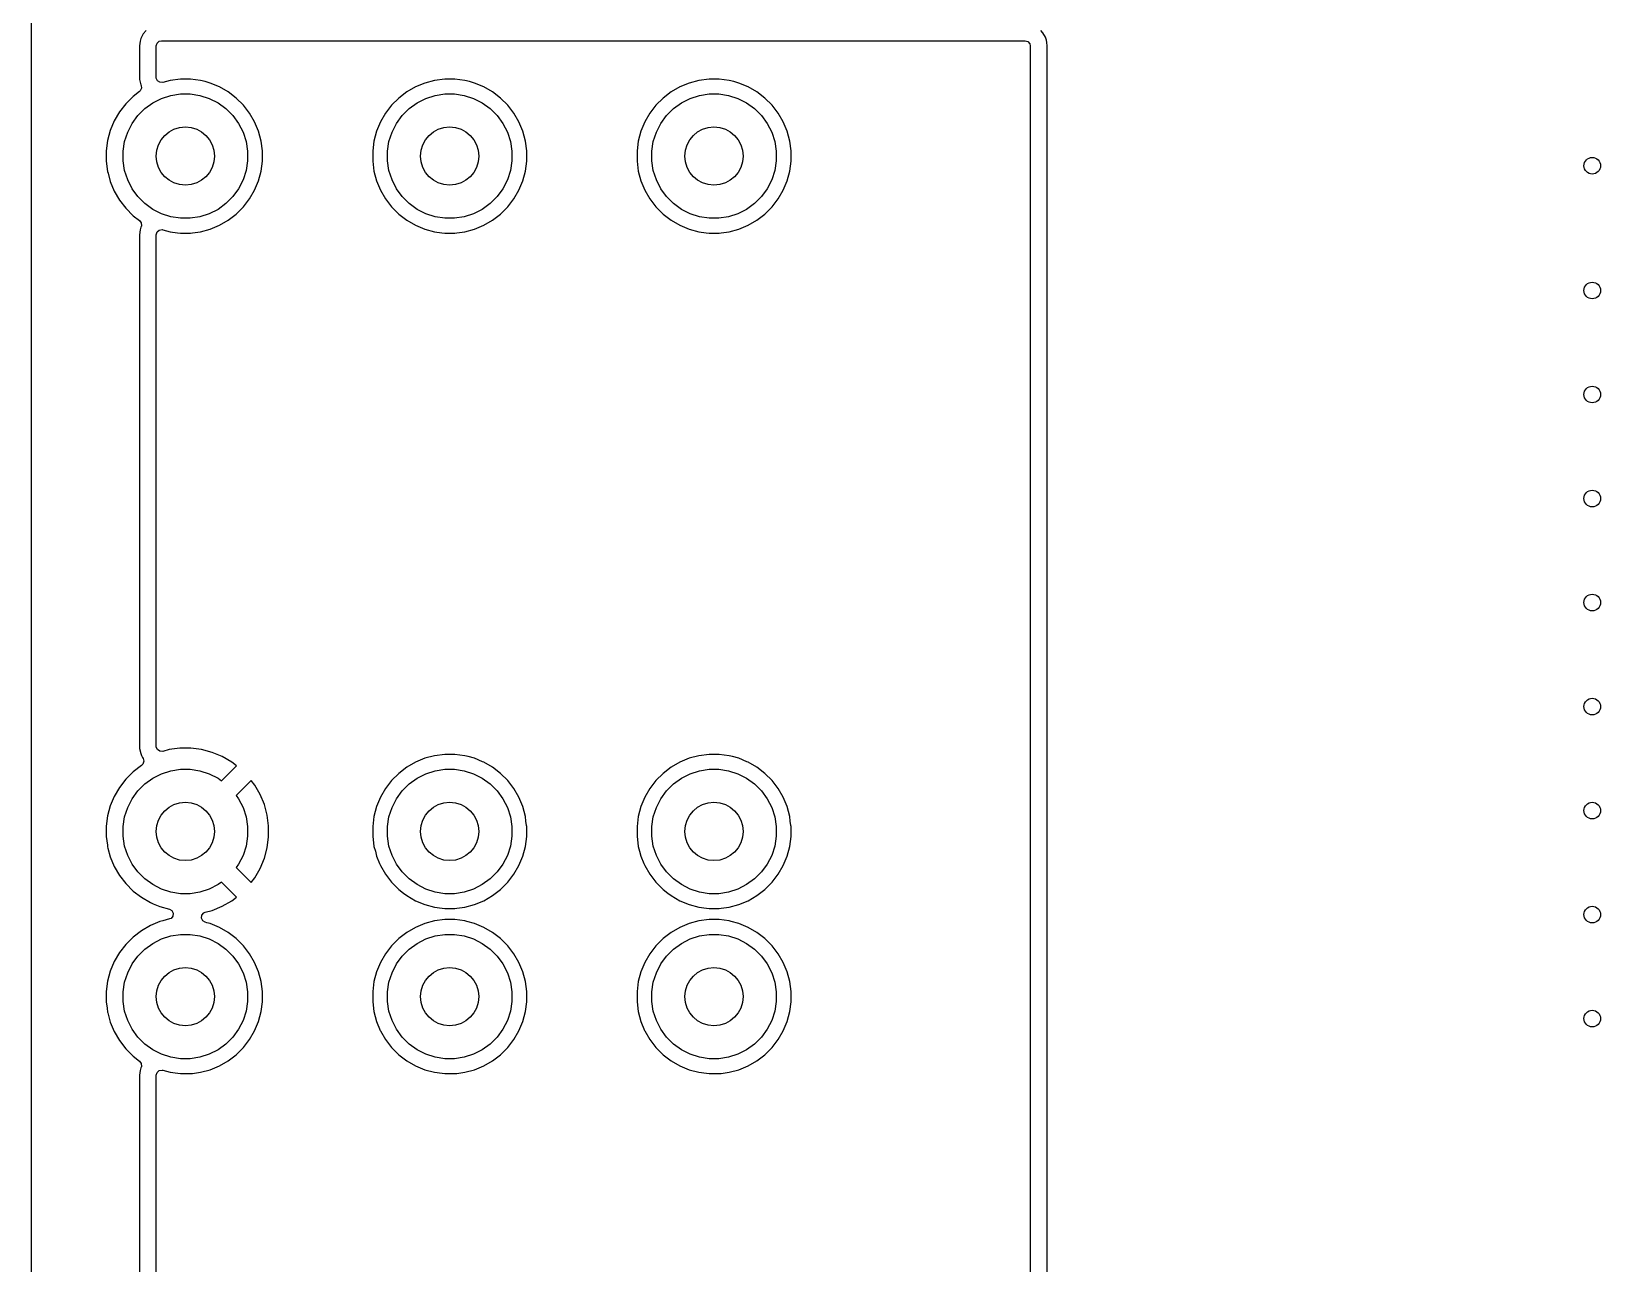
# Model space of a CAD drawing. Extents: x 0.71 to 7.56, y -5.16 to -0.79.
# Drawn here: x 0.709 to 2.193, y -3.992 to -2.826 of the extents above; entities that cross this region are included whole.
import ezdxf

# ---------------------------------------------------------------- set-up
doc = ezdxf.new("R2010")
doc.units = 0
doc.header["$MEASUREMENT"] = 0
doc.layers.add('BLACK', color=7, linetype='CONTINUOUS')

msp = doc.modelspace()

# ---------------------------------------------------------------- linework, layer by layer
at = {"layer": 'BLACK', "linetype": 'CONTINUOUS'}
for p, q in [((0.7087, -4.8817), (0.7087, -2.6312)), ((0.8122, -2.8324), (0.8115, -2.835)), ((0.8144, -2.8279), (0.8122, -2.8324)), ((0.8171, -2.8248), (0.8144, -2.8279)), ((0.8296, -2.8351), (0.8317, -2.8346)), ((0.8317, -2.8346), (1.6487, -2.8346)), ((1.6487, -2.8346), (1.6513, -2.8354)), ((1.6652, -2.827), (1.6634, -2.825)), ((1.6678, -2.8313), (1.6652, -2.827)), ((1.6652, -2.827), (1.6652, -2.827)), ((1.6652, -2.827), (1.6652, -2.827)), ((1.6687, -2.8341), (1.6678, -2.8313)), ((1.6691, -2.8361), (1.6687, -2.8341)), ((0.8115, -2.835), (0.8108, -2.8395)), ((0.8108, -2.8395), (0.8108, -2.8693)), ((0.8115, -2.835), (0.8115, -2.835)), ((0.8268, -2.8395), (0.8275, -2.8369)), ((0.8268, -2.8693), (0.8268, -2.8395)), ((0.8275, -2.8369), (0.8296, -2.8351)), ((1.6513, -2.8354), (1.6531, -2.8375)), ((1.6531, -2.8375), (1.6535, -2.8395)), ((1.6535, -2.8395), (1.6535, -4.0945)), ((1.6695, -2.8395), (1.6691, -2.8361)), ((1.6695, -3.556), (1.6695, -2.8395)), ((1.6695, -2.8395), (1.6695, -2.8395)), ((0.8108, -2.8693), (0.8108, -2.8702)), ((0.8108, -2.8702), (0.8109, -2.8708)), ((0.8109, -2.8708), (0.8109, -2.8713)), ((0.8109, -2.8713), (0.8109, -2.8713)), ((0.8109, -2.8713), (0.8121, -2.8762)), ((0.8121, -2.8762), (0.8124, -2.8769)), ((0.8124, -2.8769), (0.8128, -2.8796)), ((0.8268, -2.8699), (0.8268, -2.8693)), ((0.8279, -2.8724), (0.8268, -2.8699)), ((0.8302, -2.8739), (0.8279, -2.8724)), ((0.8329, -2.874), (0.8302, -2.8739)), ((0.8401, -2.8721), (0.8329, -2.874)), ((0.8496, -2.8708), (0.8401, -2.8721)), ((0.8591, -2.8708), (0.8496, -2.8708)), ((0.8496, -2.8708), (0.8496, -2.8708)), ((0.8686, -2.8721), (0.8591, -2.8708)), ((0.8591, -2.8708), (0.8591, -2.8708)), ((0.8732, -2.8733), (0.8686, -2.8721)), ((0.8686, -2.8721), (0.8686, -2.8721)), ((0.8686, -2.8721), (0.8686, -2.8721)), ((0.8778, -2.8746), (0.8732, -2.8733)), ((0.8866, -2.8782), (0.8778, -2.8746)), ((0.8949, -2.883), (0.8866, -2.8782)), ((0.8866, -2.8782), (0.8866, -2.8782)), ((1.072, -2.8782), (1.0638, -2.883)), ((1.0809, -2.8746), (1.072, -2.8782)), ((1.072, -2.8782), (1.072, -2.8782)), ((1.0901, -2.8721), (1.0809, -2.8746)), ((1.0996, -2.8708), (1.0901, -2.8721)), ((1.1091, -2.8708), (1.0996, -2.8708)), ((1.0996, -2.8708), (1.0996, -2.8708)), ((1.1186, -2.8721), (1.1091, -2.8708)), ((1.1091, -2.8708), (1.1091, -2.8708)), ((1.1232, -2.8733), (1.1186, -2.8721)), ((1.1186, -2.8721), (1.1186, -2.8721)), ((1.1186, -2.8721), (1.1186, -2.8721)), ((1.1278, -2.8746), (1.1232, -2.8733)), ((1.1366, -2.8782), (1.1278, -2.8746)), ((1.1449, -2.883), (1.1366, -2.8782)), ((1.1366, -2.8782), (1.1366, -2.8782)), ((1.322, -2.8782), (1.3138, -2.883)), ((1.3309, -2.8746), (1.322, -2.8782)), ((1.322, -2.8782), (1.322, -2.8782)), ((1.3401, -2.8721), (1.3309, -2.8746)), ((1.3496, -2.8708), (1.3401, -2.8721)), ((1.3591, -2.8708), (1.3496, -2.8708)), ((1.3496, -2.8708), (1.3496, -2.8708)), ((1.3686, -2.8721), (1.3591, -2.8708)), ((1.3591, -2.8708), (1.3591, -2.8708)), ((1.3732, -2.8733), (1.3686, -2.8721)), ((1.3686, -2.8721), (1.3686, -2.8721)), ((1.3686, -2.8721), (1.3686, -2.8721)), ((1.3778, -2.8746), (1.3732, -2.8733)), ((1.3866, -2.8782), (1.3778, -2.8746)), ((1.3949, -2.883), (1.3866, -2.8782)), ((1.3866, -2.8782), (1.3866, -2.8782)), ((0.8049, -2.8873), (0.798, -2.8943)), ((0.8109, -2.8827), (0.8049, -2.8873)), ((0.8049, -2.8873), (0.8049, -2.8873)), ((0.8116, -2.8821), (0.8109, -2.8827)), ((0.8128, -2.8796), (0.8116, -2.8821)), ((0.816, -2.8988), (0.8235, -2.8933)), ((0.8235, -2.8933), (0.8317, -2.8891)), ((0.8317, -2.8891), (0.8405, -2.8863)), ((0.8405, -2.8863), (0.8497, -2.8848)), ((0.8497, -2.8848), (0.859, -2.8848)), ((0.859, -2.8848), (0.8681, -2.8863)), ((0.8681, -2.8863), (0.8769, -2.8891)), ((0.8769, -2.8891), (0.8852, -2.8933)), ((0.8852, -2.8933), (0.8927, -2.8988)), ((0.9025, -2.8888), (0.8949, -2.883)), ((0.8949, -2.883), (0.8949, -2.883)), ((0.8949, -2.883), (0.8949, -2.883)), ((0.9092, -2.8956), (0.9025, -2.8888)), ((0.9025, -2.8888), (0.9025, -2.8888)), ((1.0562, -2.8888), (1.0494, -2.8956)), ((1.0638, -2.883), (1.0562, -2.8888)), ((1.0562, -2.8888), (1.0562, -2.8888)), ((1.066, -2.8988), (1.0735, -2.8933)), ((1.0735, -2.8933), (1.0817, -2.8891)), ((1.0817, -2.8891), (1.0905, -2.8863)), ((1.0905, -2.8863), (1.0997, -2.8848)), ((1.0997, -2.8848), (1.109, -2.8848)), ((1.109, -2.8848), (1.1181, -2.8863)), ((1.1181, -2.8863), (1.1269, -2.8891)), ((1.1269, -2.8891), (1.1352, -2.8933)), ((1.1352, -2.8933), (1.1427, -2.8988)), ((1.1525, -2.8888), (1.1449, -2.883)), ((1.1449, -2.883), (1.1449, -2.883)), ((1.1449, -2.883), (1.1449, -2.883)), ((1.1592, -2.8956), (1.1525, -2.8888)), ((1.1525, -2.8888), (1.1525, -2.8888)), ((1.3062, -2.8888), (1.2994, -2.8956)), ((1.3138, -2.883), (1.3062, -2.8888)), ((1.3062, -2.8888), (1.3062, -2.8888)), ((1.316, -2.8988), (1.3235, -2.8933)), ((1.3235, -2.8933), (1.3317, -2.8891)), ((1.3317, -2.8891), (1.3405, -2.8863)), ((1.3405, -2.8863), (1.3497, -2.8848)), ((1.3497, -2.8848), (1.359, -2.8848)), ((1.359, -2.8848), (1.3681, -2.8863)), ((1.3681, -2.8863), (1.3769, -2.8891)), ((1.3769, -2.8891), (1.3852, -2.8933)), ((1.3852, -2.8933), (1.3927, -2.8988)), ((1.4025, -2.8888), (1.3949, -2.883)), ((1.3949, -2.883), (1.3949, -2.883)), ((1.3949, -2.883), (1.3949, -2.883)), ((1.4092, -2.8956), (1.4025, -2.8888)), ((1.4025, -2.8888), (1.4025, -2.8888)), ((0.792, -2.902), (0.7871, -2.9105)), ((0.798, -2.8943), (0.792, -2.902)), ((0.798, -2.8943), (0.798, -2.8943)), ((0.804, -2.9128), (0.8094, -2.9053)), ((0.8094, -2.9053), (0.816, -2.8988)), ((0.8927, -2.8988), (0.8992, -2.9053)), ((0.8992, -2.9053), (0.9047, -2.9128)), ((0.915, -2.9031), (0.9092, -2.8956)), ((0.9092, -2.8956), (0.9092, -2.8956)), ((0.9198, -2.9114), (0.915, -2.9031)), ((1.0436, -2.9031), (1.0388, -2.9114)), ((1.0494, -2.8956), (1.0436, -2.9031)), ((1.0494, -2.8956), (1.0494, -2.8956)), ((1.054, -2.9128), (1.0594, -2.9053)), ((1.0594, -2.9053), (1.066, -2.8988)), ((1.1427, -2.8988), (1.1492, -2.9053)), ((1.1492, -2.9053), (1.1547, -2.9128)), ((1.165, -2.9031), (1.1592, -2.8956)), ((1.1592, -2.8956), (1.1592, -2.8956)), ((1.1698, -2.9114), (1.165, -2.9031)), ((1.2936, -2.9031), (1.2888, -2.9114)), ((1.2994, -2.8956), (1.2936, -2.9031)), ((1.2994, -2.8956), (1.2994, -2.8956)), ((1.304, -2.9128), (1.3094, -2.9053)), ((1.3094, -2.9053), (1.316, -2.8988)), ((1.3927, -2.8988), (1.3992, -2.9053)), ((1.3992, -2.9053), (1.4047, -2.9128)), ((1.415, -2.9031), (1.4092, -2.8956)), ((1.4092, -2.8956), (1.4092, -2.8956)), ((1.4198, -2.9114), (1.415, -2.9031)), ((0.7833, -2.9196), (0.7808, -2.9291)), ((0.7871, -2.9105), (0.7833, -2.9196)), ((0.7871, -2.9105), (0.7871, -2.9105)), ((0.7969, -2.9299), (0.7998, -2.9211)), ((0.7998, -2.9211), (0.804, -2.9128)), ((0.9047, -2.9128), (0.9089, -2.9211)), ((0.9089, -2.9211), (0.9118, -2.9299)), ((0.9235, -2.9202), (0.9198, -2.9114)), ((0.9259, -2.9295), (0.9235, -2.9202)), ((1.0352, -2.9202), (1.0327, -2.9295)), ((1.0388, -2.9114), (1.0352, -2.9202)), ((1.0388, -2.9114), (1.0388, -2.9114)), ((1.0469, -2.9299), (1.0498, -2.9211)), ((1.0498, -2.9211), (1.054, -2.9128)), ((1.1547, -2.9128), (1.1589, -2.9211)), ((1.1589, -2.9211), (1.1618, -2.9299)), ((1.1735, -2.9202), (1.1698, -2.9114)), ((1.1759, -2.9295), (1.1735, -2.9202)), ((1.2852, -2.9202), (1.2827, -2.9295)), ((1.2888, -2.9114), (1.2852, -2.9202)), ((1.2888, -2.9114), (1.2888, -2.9114)), ((1.2969, -2.9299), (1.2998, -2.9211)), ((1.2998, -2.9211), (1.304, -2.9128)), ((1.4047, -2.9128), (1.4089, -2.9211)), ((1.4089, -2.9211), (1.4118, -2.9299)), ((1.4235, -2.9202), (1.4198, -2.9114)), ((1.4259, -2.9295), (1.4235, -2.9202)), ((0.7808, -2.9291), (0.7795, -2.9388)), ((0.7955, -2.9391), (0.7969, -2.9299)), ((0.9118, -2.9299), (0.9132, -2.9391)), ((0.9272, -2.9389), (0.9259, -2.9295)), ((1.0327, -2.9295), (1.0315, -2.9389)), ((1.0455, -2.9391), (1.0469, -2.9299)), ((1.1618, -2.9299), (1.1632, -2.9391)), ((1.1772, -2.9389), (1.1759, -2.9295)), ((1.2827, -2.9295), (1.2815, -2.9389)), ((1.2955, -2.9391), (1.2969, -2.9299)), ((1.4118, -2.9299), (1.4132, -2.9391)), ((1.4272, -2.9389), (1.4259, -2.9295)), ((0.7795, -2.9388), (0.7795, -2.9388)), ((0.7795, -2.9388), (0.7795, -2.9486)), ((0.7795, -2.9486), (0.7795, -2.9486)), ((0.7795, -2.9486), (0.7808, -2.9582)), ((0.7955, -2.9483), (0.7955, -2.9391)), ((0.7969, -2.9575), (0.7955, -2.9483)), ((0.9132, -2.9483), (0.9118, -2.9575)), ((0.9132, -2.9391), (0.9132, -2.9483)), ((0.9259, -2.9579), (0.9272, -2.9485)), ((0.9272, -2.9485), (0.9272, -2.9389)), ((0.9272, -2.9389), (0.9272, -2.9389)), ((1.0315, -2.9389), (1.0315, -2.9485)), ((1.0315, -2.9485), (1.0327, -2.9579)), ((1.0455, -2.9483), (1.0455, -2.9391)), ((1.0469, -2.9575), (1.0455, -2.9483)), ((1.1632, -2.9483), (1.1618, -2.9575)), ((1.1632, -2.9391), (1.1632, -2.9483)), ((1.1759, -2.9579), (1.1772, -2.9485)), ((1.1772, -2.9485), (1.1772, -2.9389)), ((1.1772, -2.9389), (1.1772, -2.9389)), ((1.2815, -2.9389), (1.2815, -2.9485)), ((1.2815, -2.9485), (1.2827, -2.9579)), ((1.2955, -2.9483), (1.2955, -2.9391)), ((1.2969, -2.9575), (1.2955, -2.9483)), ((1.4132, -2.9483), (1.4118, -2.9575)), ((1.4132, -2.9391), (1.4132, -2.9483)), ((1.4259, -2.9579), (1.4272, -2.9485)), ((1.4272, -2.9485), (1.4272, -2.9389)), ((0.7808, -2.9582), (0.7808, -2.9583)), ((0.7808, -2.9583), (0.7812, -2.9599)), ((0.7812, -2.9599), (0.7833, -2.9678)), ((0.7833, -2.9678), (0.7871, -2.9769)), ((0.7998, -2.9663), (0.7969, -2.9575)), ((0.804, -2.9746), (0.7998, -2.9663)), ((0.9089, -2.9663), (0.9047, -2.9746)), ((0.9118, -2.9575), (0.9089, -2.9663)), ((0.9198, -2.976), (0.9235, -2.9672)), ((0.9235, -2.9672), (0.9259, -2.9579)), ((1.0327, -2.9579), (1.0352, -2.9672)), ((1.0352, -2.9672), (1.0379, -2.9738)), ((1.0498, -2.9663), (1.0469, -2.9575)), ((1.054, -2.9746), (1.0498, -2.9663)), ((1.1589, -2.9663), (1.1547, -2.9746)), ((1.1618, -2.9575), (1.1589, -2.9663)), ((1.1698, -2.976), (1.1735, -2.9672)), ((1.1735, -2.9672), (1.1759, -2.9579)), ((1.2827, -2.9579), (1.2852, -2.9672)), ((1.2852, -2.9672), (1.2879, -2.9738)), ((1.2998, -2.9663), (1.2969, -2.9575)), ((1.304, -2.9746), (1.2998, -2.9663)), ((1.4089, -2.9663), (1.4047, -2.9746)), ((1.4118, -2.9575), (1.4089, -2.9663)), ((1.4198, -2.976), (1.4235, -2.9672)), ((1.4235, -2.9672), (1.4259, -2.9579)), ((0.7871, -2.9769), (0.7871, -2.9769)), ((0.7871, -2.9769), (0.792, -2.9854)), ((0.8094, -2.9821), (0.804, -2.9746)), ((0.816, -2.9886), (0.8094, -2.9821)), ((0.8992, -2.9821), (0.8927, -2.9886)), ((0.9047, -2.9746), (0.8992, -2.9821)), ((0.915, -2.9843), (0.9198, -2.976)), ((1.0379, -2.9738), (1.0388, -2.976)), ((1.0388, -2.976), (1.0436, -2.9843)), ((1.0594, -2.9821), (1.054, -2.9746)), ((1.066, -2.9886), (1.0594, -2.9821)), ((1.1492, -2.9821), (1.1427, -2.9886)), ((1.1547, -2.9746), (1.1492, -2.9821)), ((1.165, -2.9843), (1.1698, -2.976)), ((1.2879, -2.9738), (1.2888, -2.976)), ((1.2888, -2.976), (1.2936, -2.9843)), ((1.3094, -2.9821), (1.304, -2.9746)), ((1.316, -2.9886), (1.3094, -2.9821)), ((1.3992, -2.9821), (1.3927, -2.9886)), ((1.4047, -2.9746), (1.3992, -2.9821)), ((1.415, -2.9843), (1.4198, -2.976)), ((0.792, -2.9854), (0.798, -2.9931)), ((0.798, -2.9931), (0.798, -2.9931)), ((0.798, -2.9931), (0.8049, -3.0001)), ((0.8235, -2.9941), (0.816, -2.9886)), ((0.8317, -2.9983), (0.8235, -2.9941)), ((0.8852, -2.9941), (0.8769, -2.9983)), ((0.8927, -2.9886), (0.8852, -2.9941)), ((0.9025, -2.9986), (0.9092, -2.9918)), ((0.9092, -2.9918), (0.915, -2.9843)), ((1.0436, -2.9843), (1.0436, -2.9843)), ((1.0436, -2.9843), (1.0436, -2.9843)), ((1.0436, -2.9843), (1.0494, -2.9918)), ((1.0494, -2.9918), (1.0494, -2.9918)), ((1.0494, -2.9918), (1.0562, -2.9986)), ((1.0735, -2.9941), (1.066, -2.9886)), ((1.0817, -2.9983), (1.0735, -2.9941)), ((1.1352, -2.9941), (1.1269, -2.9983)), ((1.1427, -2.9886), (1.1352, -2.9941)), ((1.1525, -2.9986), (1.1592, -2.9918)), ((1.1592, -2.9918), (1.165, -2.9843)), ((1.2936, -2.9843), (1.2936, -2.9843)), ((1.2936, -2.9843), (1.2936, -2.9843)), ((1.2936, -2.9843), (1.2994, -2.9918)), ((1.2994, -2.9918), (1.2994, -2.9918)), ((1.2994, -2.9918), (1.3062, -2.9986)), ((1.3235, -2.9941), (1.316, -2.9886)), ((1.3317, -2.9983), (1.3235, -2.9941)), ((1.3852, -2.9941), (1.3769, -2.9983)), ((1.3927, -2.9886), (1.3852, -2.9941)), ((1.4025, -2.9986), (1.4092, -2.9918)), ((1.4092, -2.9918), (1.415, -2.9843)), ((0.8049, -3.0001), (0.8049, -3.0001)), ((0.8049, -3.0001), (0.8109, -3.0047)), ((0.8109, -3.0047), (0.8126, -3.0069)), ((0.8122, -3.011), (0.8115, -3.0136)), ((0.8124, -3.0107), (0.8122, -3.011)), ((0.8127, -3.0097), (0.8124, -3.0107)), ((0.8126, -3.0069), (0.8127, -3.0097)), ((0.8405, -3.0011), (0.8317, -2.9983)), ((0.8497, -3.0026), (0.8405, -3.0011)), ((0.859, -3.0026), (0.8497, -3.0026)), ((0.8681, -3.0011), (0.859, -3.0026)), ((0.8769, -2.9983), (0.8681, -3.0011)), ((0.8686, -3.0153), (0.8778, -3.0128)), ((0.8778, -3.0128), (0.8866, -3.0092)), ((0.8866, -3.0092), (0.8949, -3.0044)), ((0.8949, -3.0044), (0.9025, -2.9986)), ((1.0562, -2.9986), (1.0562, -2.9986)), ((1.0562, -2.9986), (1.0638, -3.0044)), ((1.0638, -3.0044), (1.072, -3.0092)), ((1.072, -3.0092), (1.0809, -3.0128)), ((1.0809, -3.0128), (1.0901, -3.0153)), ((1.0905, -3.0011), (1.0817, -2.9983)), ((1.0997, -3.0026), (1.0905, -3.0011)), ((1.109, -3.0026), (1.0997, -3.0026)), ((1.1181, -3.0011), (1.109, -3.0026)), ((1.1269, -2.9983), (1.1181, -3.0011)), ((1.1186, -3.0153), (1.1278, -3.0128)), ((1.1278, -3.0128), (1.1366, -3.0092)), ((1.1366, -3.0092), (1.1449, -3.0044)), ((1.1449, -3.0044), (1.1525, -2.9986)), ((1.3062, -2.9986), (1.3062, -2.9986)), ((1.3062, -2.9986), (1.3138, -3.0044)), ((1.3138, -3.0044), (1.322, -3.0092)), ((1.322, -3.0092), (1.3309, -3.0128)), ((1.3309, -3.0128), (1.3401, -3.0153)), ((1.3405, -3.0011), (1.3317, -2.9983)), ((1.3497, -3.0026), (1.3405, -3.0011)), ((1.359, -3.0026), (1.3497, -3.0026)), ((1.3681, -3.0011), (1.359, -3.0026)), ((1.3769, -2.9983), (1.3681, -3.0011)), ((1.3686, -3.0153), (1.3778, -3.0128)), ((1.3778, -3.0128), (1.3866, -3.0092)), ((1.3866, -3.0092), (1.3949, -3.0044)), ((1.3949, -3.0044), (1.4025, -2.9986)), ((0.8115, -3.0136), (0.8108, -3.0181)), ((0.8108, -3.0181), (0.8108, -3.5022)), ((0.8115, -3.0136), (0.8115, -3.0136)), ((0.8268, -3.0181), (0.8275, -3.0155)), ((0.8268, -3.5022), (0.8268, -3.0181)), ((0.8275, -3.0155), (0.8296, -3.0137)), ((0.8296, -3.0137), (0.8323, -3.0133)), ((0.8323, -3.0133), (0.8329, -3.0134)), ((0.8329, -3.0134), (0.8401, -3.0153)), ((0.8401, -3.0153), (0.8469, -3.0162)), ((0.8469, -3.0162), (0.8496, -3.0166)), ((0.8496, -3.0166), (0.8496, -3.0166)), ((0.8496, -3.0166), (0.8591, -3.0166)), ((0.8591, -3.0166), (0.861, -3.0163)), ((0.861, -3.0163), (0.8686, -3.0153)), ((1.0901, -3.0153), (1.0969, -3.0162)), ((1.0969, -3.0162), (1.0996, -3.0166)), ((1.0996, -3.0166), (1.0996, -3.0166)), ((1.0996, -3.0166), (1.1091, -3.0166)), ((1.1091, -3.0166), (1.111, -3.0163)), ((1.111, -3.0163), (1.1186, -3.0153)), ((1.3401, -3.0153), (1.3469, -3.0162)), ((1.3469, -3.0162), (1.3496, -3.0166)), ((1.3496, -3.0166), (1.3496, -3.0166)), ((1.3496, -3.0166), (1.3591, -3.0166)), ((1.3591, -3.0166), (1.361, -3.0163)), ((1.361, -3.0163), (1.3686, -3.0153)), ((0.8108, -3.5022), (0.8108, -3.5031)), ((0.8268, -3.5028), (0.8268, -3.5022)), ((0.8279, -3.5053), (0.8268, -3.5028)), ((0.8108, -3.5031), (0.8109, -3.5037)), ((0.8109, -3.5037), (0.8109, -3.5042)), ((0.8109, -3.5042), (0.8121, -3.509)), ((0.8121, -3.509), (0.8128, -3.5107)), ((0.8128, -3.5107), (0.8132, -3.5116)), ((0.8132, -3.5116), (0.8138, -3.5126)), ((0.8138, -3.5126), (0.8144, -3.5136)), ((0.8151, -3.5163), (0.8142, -3.5189)), ((0.8144, -3.5136), (0.8151, -3.5163)), ((0.8302, -3.5068), (0.8279, -3.5053)), ((0.8329, -3.5069), (0.8302, -3.5068)), ((0.8389, -3.5053), (0.8329, -3.5069)), ((0.8492, -3.5039), (0.8389, -3.5053)), ((0.8389, -3.5053), (0.8389, -3.5053)), ((0.8595, -3.5039), (0.8492, -3.5039)), ((0.8697, -3.5053), (0.8595, -3.5039)), ((0.8797, -3.508), (0.8697, -3.5053)), ((0.8697, -3.5053), (0.8697, -3.5053)), ((0.8892, -3.5119), (0.8797, -3.508)), ((0.8982, -3.5171), (0.8892, -3.5119)), ((0.8892, -3.5119), (0.8892, -3.5119)), ((0.9026, -3.5205), (0.8982, -3.5171)), ((0.8982, -3.5171), (0.8982, -3.5171)), ((1.072, -3.5172), (1.0638, -3.522)), ((1.0809, -3.5135), (1.072, -3.5172)), ((1.072, -3.5172), (1.072, -3.5172)), ((1.0901, -3.5111), (1.0809, -3.5135)), ((1.0996, -3.5098), (1.0901, -3.5111)), ((1.1091, -3.5098), (1.0996, -3.5098)), ((1.0996, -3.5098), (1.0996, -3.5098)), ((1.1186, -3.5111), (1.1091, -3.5098)), ((1.1091, -3.5098), (1.1091, -3.5098)), ((1.1217, -3.5119), (1.1186, -3.5111)), ((1.1186, -3.5111), (1.1186, -3.5111)), ((1.1186, -3.5111), (1.1186, -3.5111)), ((1.1278, -3.5135), (1.1217, -3.5119)), ((1.1354, -3.5167), (1.1278, -3.5135)), ((1.1366, -3.5172), (1.1354, -3.5167)), ((1.1449, -3.522), (1.1366, -3.5172)), ((1.322, -3.5172), (1.3138, -3.522)), ((1.3309, -3.5135), (1.322, -3.5172)), ((1.322, -3.5172), (1.322, -3.5172)), ((1.3401, -3.5111), (1.3309, -3.5135)), ((1.3496, -3.5098), (1.3401, -3.5111)), ((1.3591, -3.5098), (1.3496, -3.5098)), ((1.3496, -3.5098), (1.3496, -3.5098)), ((1.3686, -3.5111), (1.3591, -3.5098)), ((1.3591, -3.5098), (1.3591, -3.5098)), ((1.3717, -3.5119), (1.3686, -3.5111)), ((1.3686, -3.5111), (1.3686, -3.5111)), ((1.3686, -3.5111), (1.3686, -3.5111)), ((1.3778, -3.5135), (1.3717, -3.5119)), ((1.3854, -3.5167), (1.3778, -3.5135)), ((1.3866, -3.5172), (1.3854, -3.5167)), ((1.3949, -3.522), (1.3866, -3.5172)), ((0.8049, -3.5263), (0.798, -3.5332)), ((0.8127, -3.5203), (0.8049, -3.5263)), ((0.8049, -3.5263), (0.8049, -3.5263)), ((0.8128, -3.5202), (0.8127, -3.5203)), ((0.8142, -3.5189), (0.8128, -3.5202)), ((0.8128, -3.5202), (0.8128, -3.5202)), ((0.816, -3.5378), (0.8235, -3.5323)), ((0.8235, -3.5323), (0.8317, -3.5281)), ((0.8317, -3.5281), (0.8405, -3.5253)), ((0.8405, -3.5253), (0.8497, -3.5238)), ((0.8497, -3.5238), (0.859, -3.5238)), ((0.859, -3.5238), (0.8681, -3.5253)), ((0.8681, -3.5253), (0.8769, -3.5281)), ((0.8769, -3.5281), (0.8852, -3.5323)), ((0.8852, -3.5323), (0.8884, -3.5347)), ((0.8884, -3.5347), (0.9026, -3.5205)), ((1.0562, -3.5278), (1.0494, -3.5345)), ((1.0638, -3.522), (1.0562, -3.5278)), ((1.0562, -3.5278), (1.0562, -3.5278)), ((1.066, -3.5378), (1.0735, -3.5323)), ((1.0735, -3.5323), (1.0817, -3.5281)), ((1.0817, -3.5281), (1.0905, -3.5253)), ((1.0905, -3.5253), (1.0997, -3.5238)), ((1.0997, -3.5238), (1.109, -3.5238)), ((1.109, -3.5238), (1.1181, -3.5253)), ((1.1181, -3.5253), (1.1269, -3.5281)), ((1.1269, -3.5281), (1.1352, -3.5323)), ((1.1352, -3.5323), (1.1427, -3.5378)), ((1.1525, -3.5278), (1.1449, -3.522)), ((1.1449, -3.522), (1.1449, -3.522)), ((1.1449, -3.522), (1.1449, -3.522)), ((1.1592, -3.5345), (1.1525, -3.5278)), ((1.1525, -3.5278), (1.1525, -3.5278)), ((1.3062, -3.5278), (1.2994, -3.5345)), ((1.3138, -3.522), (1.3062, -3.5278)), ((1.3062, -3.5278), (1.3062, -3.5278)), ((1.316, -3.5378), (1.3235, -3.5323)), ((1.3235, -3.5323), (1.3317, -3.5281)), ((1.3317, -3.5281), (1.3405, -3.5253)), ((1.3405, -3.5253), (1.3497, -3.5238)), ((1.3497, -3.5238), (1.359, -3.5238)), ((1.359, -3.5238), (1.3681, -3.5253)), ((1.3681, -3.5253), (1.3769, -3.5281)), ((1.3769, -3.5281), (1.3852, -3.5323)), ((1.3852, -3.5323), (1.3927, -3.5378)), ((1.4025, -3.5278), (1.3949, -3.522)), ((1.3949, -3.522), (1.3949, -3.522)), ((1.3949, -3.522), (1.3949, -3.522)), ((1.4092, -3.5345), (1.4025, -3.5278)), ((1.4025, -3.5278), (1.4025, -3.5278)), ((0.792, -3.541), (0.7871, -3.5495)), ((0.798, -3.5332), (0.792, -3.541)), ((0.798, -3.5332), (0.798, -3.5332)), ((0.804, -3.5518), (0.8094, -3.5443)), ((0.8094, -3.5443), (0.816, -3.5378)), ((0.9165, -3.5344), (0.9023, -3.5486)), ((0.9199, -3.5388), (0.9165, -3.5344)), ((0.9165, -3.5344), (0.9165, -3.5344)), ((0.9251, -3.5478), (0.9199, -3.5388)), ((0.9199, -3.5388), (0.9199, -3.5388)), ((1.0436, -3.5421), (1.0388, -3.5504)), ((1.0494, -3.5345), (1.0436, -3.5421)), ((1.0494, -3.5345), (1.0494, -3.5345)), ((1.054, -3.5518), (1.0594, -3.5443)), ((1.0594, -3.5443), (1.066, -3.5378)), ((1.1427, -3.5378), (1.1492, -3.5443)), ((1.1492, -3.5443), (1.1547, -3.5518)), ((1.165, -3.5421), (1.1592, -3.5345)), ((1.1592, -3.5345), (1.1592, -3.5345)), ((1.1698, -3.5504), (1.165, -3.5421)), ((1.2936, -3.5421), (1.2888, -3.5504)), ((1.2994, -3.5345), (1.2936, -3.5421)), ((1.2994, -3.5345), (1.2994, -3.5345)), ((1.304, -3.5518), (1.3094, -3.5443)), ((1.3094, -3.5443), (1.316, -3.5378)), ((1.3927, -3.5378), (1.3992, -3.5443)), ((1.3992, -3.5443), (1.4047, -3.5518)), ((1.415, -3.5421), (1.4092, -3.5345)), ((1.4092, -3.5345), (1.4092, -3.5345)), ((1.4198, -3.5504), (1.415, -3.5421)), ((0.7833, -3.5586), (0.7808, -3.568)), ((0.7871, -3.5495), (0.7833, -3.5586)), ((0.7871, -3.5495), (0.7871, -3.5495)), ((0.7969, -3.5689), (0.7998, -3.5601)), ((0.7998, -3.5601), (0.804, -3.5518)), ((0.9023, -3.5486), (0.9047, -3.5518)), ((0.9047, -3.5518), (0.9089, -3.5601)), ((0.9089, -3.5601), (0.9118, -3.5689)), ((0.9291, -3.5573), (0.9251, -3.5478)), ((0.9251, -3.5478), (0.9251, -3.5478)), ((0.9317, -3.5673), (0.9291, -3.5573)), ((1.0352, -3.5592), (1.0327, -3.5684)), ((1.0388, -3.5504), (1.0352, -3.5592)), ((1.0388, -3.5504), (1.0388, -3.5504)), ((1.0469, -3.5689), (1.0498, -3.5601)), ((1.0498, -3.5601), (1.054, -3.5518)), ((1.1547, -3.5518), (1.1589, -3.5601)), ((1.1589, -3.5601), (1.1618, -3.5689)), ((1.1735, -3.5592), (1.1698, -3.5504)), ((1.1759, -3.5684), (1.1735, -3.5592)), ((1.2852, -3.5592), (1.2827, -3.5684)), ((1.2888, -3.5504), (1.2852, -3.5592)), ((1.2888, -3.5504), (1.2888, -3.5504)), ((1.2969, -3.5689), (1.2998, -3.5601)), ((1.2998, -3.5601), (1.304, -3.5518)), ((1.4047, -3.5518), (1.4089, -3.5601)), ((1.4089, -3.5601), (1.4118, -3.5689)), ((1.4235, -3.5592), (1.4198, -3.5504)), ((1.4259, -3.5684), (1.4235, -3.5592)), ((1.6695, -3.8533), (1.6695, -3.556)), ((0.7808, -3.568), (0.7795, -3.5778)), ((0.7955, -3.578), (0.7969, -3.5689)), ((0.9118, -3.5689), (0.9132, -3.578)), ((0.9331, -3.5775), (0.9317, -3.5673)), ((0.9317, -3.5673), (0.9317, -3.5673)), ((1.0327, -3.5684), (1.0315, -3.5779)), ((1.0455, -3.578), (1.0469, -3.5689)), ((1.1618, -3.5689), (1.1632, -3.578)), ((1.1765, -3.573), (1.1759, -3.5684)), ((1.1771, -3.577), (1.1765, -3.573)), ((1.1772, -3.5779), (1.1771, -3.577)), ((1.2827, -3.5684), (1.2815, -3.5779)), ((1.2955, -3.578), (1.2969, -3.5689)), ((1.4118, -3.5689), (1.4132, -3.578)), ((1.4265, -3.573), (1.4259, -3.5684)), ((1.4271, -3.577), (1.4265, -3.573)), ((1.4272, -3.5779), (1.4271, -3.577)), ((0.7795, -3.5778), (0.7795, -3.5778)), ((0.7795, -3.5778), (0.7795, -3.5876)), ((0.7795, -3.5876), (0.7795, -3.5876)), ((0.7795, -3.5876), (0.7806, -3.5958)), ((0.7955, -3.5873), (0.7955, -3.578)), ((0.7969, -3.5965), (0.7955, -3.5873)), ((0.9132, -3.5873), (0.9118, -3.5965)), ((0.9132, -3.578), (0.9132, -3.5873)), ((0.9317, -3.5981), (0.9331, -3.5878)), ((0.9331, -3.5775), (0.9331, -3.5775)), ((0.9331, -3.5779), (0.9331, -3.5775)), ((0.9331, -3.5878), (0.9331, -3.5779)), ((0.9331, -3.5878), (0.9331, -3.5878)), ((1.0315, -3.5779), (1.0315, -3.5875)), ((1.0315, -3.5875), (1.0327, -3.5965)), ((1.0455, -3.5873), (1.0455, -3.578)), ((1.0469, -3.5965), (1.0455, -3.5873)), ((1.1632, -3.5873), (1.1618, -3.5965)), ((1.1632, -3.578), (1.1632, -3.5873)), ((1.1759, -3.5969), (1.1772, -3.5875)), ((1.1772, -3.5875), (1.1772, -3.5779)), ((1.1772, -3.5779), (1.1772, -3.5779)), ((1.2815, -3.5779), (1.2815, -3.5875)), ((1.2815, -3.5875), (1.2827, -3.5965)), ((1.2955, -3.5873), (1.2955, -3.578)), ((1.2969, -3.5965), (1.2955, -3.5873)), ((1.4132, -3.5873), (1.4118, -3.5965)), ((1.4132, -3.578), (1.4132, -3.5873)), ((1.4259, -3.5969), (1.4272, -3.5875)), ((1.4272, -3.5875), (1.4272, -3.5779)), ((0.7806, -3.5958), (0.7808, -3.5973)), ((0.7808, -3.5973), (0.7811, -3.5984)), ((0.7811, -3.5984), (0.7833, -3.6068)), ((0.7998, -3.6053), (0.7969, -3.5965)), ((0.804, -3.6135), (0.7998, -3.6053)), ((0.9089, -3.6053), (0.9047, -3.6135)), ((0.9118, -3.5965), (0.9089, -3.6053)), ((0.9291, -3.608), (0.9317, -3.5981)), ((0.9317, -3.5981), (0.9317, -3.5981)), ((1.0327, -3.5965), (1.0327, -3.5969)), ((1.0327, -3.5969), (1.034, -3.6015)), ((1.034, -3.6015), (1.0352, -3.6061)), ((1.0352, -3.6061), (1.038, -3.6129)), ((1.0498, -3.6053), (1.0469, -3.5965)), ((1.054, -3.6135), (1.0498, -3.6053)), ((1.1589, -3.6053), (1.1547, -3.6135)), ((1.1618, -3.5965), (1.1589, -3.6053)), ((1.1698, -3.615), (1.1735, -3.6061)), ((1.1735, -3.6061), (1.1759, -3.5969)), ((1.2827, -3.5965), (1.2827, -3.5969)), ((1.2827, -3.5969), (1.284, -3.6015)), ((1.284, -3.6015), (1.2852, -3.6061)), ((1.2852, -3.6061), (1.288, -3.6129)), ((1.2998, -3.6053), (1.2969, -3.5965)), ((1.304, -3.6135), (1.2998, -3.6053)), ((1.4089, -3.6053), (1.4047, -3.6135)), ((1.4118, -3.5965), (1.4089, -3.6053)), ((1.4198, -3.615), (1.4235, -3.6061)), ((1.4235, -3.6061), (1.4259, -3.5969)), ((0.7833, -3.6068), (0.7871, -3.6158)), ((0.7871, -3.6158), (0.7871, -3.6158)), ((0.7871, -3.6158), (0.792, -3.6243)), ((0.8094, -3.621), (0.804, -3.6135)), ((0.816, -3.6276), (0.8094, -3.621)), ((0.9047, -3.6135), (0.9023, -3.6168)), ((0.9023, -3.6168), (0.9165, -3.631)), ((0.9199, -3.6265), (0.9251, -3.6176)), ((0.9251, -3.6176), (0.9291, -3.608)), ((0.9251, -3.6176), (0.9251, -3.6176)), ((1.038, -3.6129), (1.0388, -3.615)), ((1.0388, -3.615), (1.0436, -3.6232)), ((1.0594, -3.621), (1.054, -3.6135)), ((1.066, -3.6276), (1.0594, -3.621)), ((1.1492, -3.621), (1.1427, -3.6276)), ((1.1547, -3.6135), (1.1492, -3.621)), ((1.165, -3.6232), (1.1698, -3.615)), ((1.288, -3.6129), (1.2888, -3.615)), ((1.2888, -3.615), (1.2936, -3.6232)), ((1.3094, -3.621), (1.304, -3.6135)), ((1.316, -3.6276), (1.3094, -3.621)), ((1.3992, -3.621), (1.3927, -3.6276)), ((1.4047, -3.6135), (1.3992, -3.621)), ((1.415, -3.6232), (1.4198, -3.615)), ((0.792, -3.6243), (0.798, -3.6321)), ((0.798, -3.6321), (0.798, -3.6321)), ((0.798, -3.6321), (0.8049, -3.6391)), ((0.8235, -3.633), (0.816, -3.6276)), ((0.8317, -3.6372), (0.8235, -3.633)), ((0.8852, -3.633), (0.8769, -3.6372)), ((0.8884, -3.6307), (0.8852, -3.633)), ((0.9026, -3.6449), (0.8884, -3.6307)), ((0.9165, -3.631), (0.9199, -3.6265)), ((0.9165, -3.631), (0.9165, -3.631)), ((0.9199, -3.6265), (0.9199, -3.6265)), ((1.0436, -3.6232), (1.0436, -3.6232)), ((1.0436, -3.6232), (1.0436, -3.6232)), ((1.0436, -3.6232), (1.0494, -3.6308)), ((1.0494, -3.6308), (1.0494, -3.6308)), ((1.0494, -3.6308), (1.0562, -3.6376)), ((1.0735, -3.633), (1.066, -3.6276)), ((1.0817, -3.6372), (1.0735, -3.633)), ((1.1352, -3.633), (1.1269, -3.6372)), ((1.1427, -3.6276), (1.1352, -3.633)), ((1.1525, -3.6376), (1.1592, -3.6308)), ((1.1592, -3.6308), (1.165, -3.6232)), ((1.2936, -3.6232), (1.2936, -3.6232)), ((1.2936, -3.6232), (1.2936, -3.6232)), ((1.2936, -3.6232), (1.2994, -3.6308)), ((1.2994, -3.6308), (1.2994, -3.6308)), ((1.2994, -3.6308), (1.3062, -3.6376)), ((1.3235, -3.633), (1.316, -3.6276)), ((1.3317, -3.6372), (1.3235, -3.633)), ((1.3852, -3.633), (1.3769, -3.6372)), ((1.3927, -3.6276), (1.3852, -3.633)), ((1.4025, -3.6376), (1.4092, -3.6308)), ((1.4092, -3.6308), (1.415, -3.6232)), ((0.8049, -3.6391), (0.8049, -3.6391)), ((0.8049, -3.6391), (0.8127, -3.645)), ((0.8127, -3.645), (0.8212, -3.6499)), ((0.8212, -3.6499), (0.8212, -3.6499)), ((0.8212, -3.6499), (0.824, -3.6511)), ((0.824, -3.6511), (0.8302, -3.6537)), ((0.8405, -3.6401), (0.8317, -3.6372)), ((0.8497, -3.6416), (0.8405, -3.6401)), ((0.859, -3.6416), (0.8497, -3.6416)), ((0.8681, -3.6401), (0.859, -3.6416)), ((0.8769, -3.6372), (0.8681, -3.6401)), ((0.8892, -3.6534), (0.8982, -3.6483)), ((0.8982, -3.6483), (0.9026, -3.6449)), ((0.8982, -3.6483), (0.8982, -3.6483)), ((0.9026, -3.6449), (0.9026, -3.6449)), ((1.0562, -3.6376), (1.0562, -3.6376)), ((1.0562, -3.6376), (1.0606, -3.641)), ((1.0606, -3.641), (1.0638, -3.6434)), ((1.0638, -3.6434), (1.072, -3.6482)), ((1.072, -3.6482), (1.0809, -3.6518)), ((1.0905, -3.6401), (1.0817, -3.6372)), ((1.0997, -3.6416), (1.0905, -3.6401)), ((1.109, -3.6416), (1.0997, -3.6416)), ((1.1181, -3.6401), (1.109, -3.6416)), ((1.1269, -3.6372), (1.1181, -3.6401)), ((1.1278, -3.6518), (1.1366, -3.6482)), ((1.1366, -3.6482), (1.1449, -3.6434)), ((1.1449, -3.6434), (1.1525, -3.6376)), ((1.3062, -3.6376), (1.3062, -3.6376)), ((1.3062, -3.6376), (1.3106, -3.641)), ((1.3106, -3.641), (1.3138, -3.6434)), ((1.3138, -3.6434), (1.322, -3.6482)), ((1.322, -3.6482), (1.3309, -3.6518)), ((1.3405, -3.6401), (1.3317, -3.6372)), ((1.3497, -3.6416), (1.3405, -3.6401)), ((1.359, -3.6416), (1.3497, -3.6416)), ((1.3681, -3.6401), (1.359, -3.6416)), ((1.3769, -3.6372), (1.3681, -3.6401)), ((1.3778, -3.6518), (1.3866, -3.6482)), ((1.3866, -3.6482), (1.3949, -3.6434)), ((1.3949, -3.6434), (1.4025, -3.6376)), ((0.8302, -3.6537), (0.8393, -3.6561)), ((0.8393, -3.6655), (0.833, -3.6672)), ((0.8393, -3.6561), (0.8416, -3.6575)), ((0.8408, -3.6649), (0.8393, -3.6655)), ((0.8425, -3.6627), (0.8408, -3.6649)), ((0.8416, -3.6575), (0.8428, -3.66)), ((0.8428, -3.66), (0.8425, -3.6627)), ((0.8696, -3.6647), (0.8699, -3.662)), ((0.8708, -3.6672), (0.8696, -3.6647)), ((0.8699, -3.662), (0.8717, -3.6598)), ((0.8717, -3.6598), (0.8731, -3.6592)), ((0.8731, -3.6592), (0.8797, -3.6574)), ((0.8797, -3.6574), (0.8892, -3.6534)), ((0.8892, -3.6534), (0.8892, -3.6534)), ((1.0809, -3.6518), (1.0901, -3.6543)), ((1.0901, -3.6543), (1.0972, -3.6552)), ((1.0972, -3.6552), (1.0996, -3.6555)), ((1.0996, -3.6555), (1.0996, -3.6555)), ((1.0996, -3.6555), (1.1091, -3.6555)), ((1.1091, -3.6555), (1.111, -3.6553)), ((1.111, -3.6553), (1.1186, -3.6543)), ((1.1186, -3.6543), (1.1278, -3.6518)), ((1.3309, -3.6518), (1.3401, -3.6543)), ((1.3401, -3.6543), (1.3472, -3.6552)), ((1.3472, -3.6552), (1.3496, -3.6555)), ((1.3496, -3.6555), (1.3496, -3.6555)), ((1.3496, -3.6555), (1.3591, -3.6555)), ((1.3591, -3.6555), (1.361, -3.6553)), ((1.361, -3.6553), (1.3686, -3.6543)), ((1.3686, -3.6543), (1.3778, -3.6518)), ((0.8127, -3.6766), (0.8049, -3.6826)), ((0.8212, -3.6717), (0.8127, -3.6766)), ((0.8302, -3.668), (0.8212, -3.6717)), ((0.8212, -3.6717), (0.8212, -3.6717)), ((0.833, -3.6672), (0.8302, -3.668)), ((0.8405, -3.6816), (0.8497, -3.6801)), ((0.8497, -3.6801), (0.859, -3.6801)), ((0.859, -3.6801), (0.8681, -3.6816)), ((0.8731, -3.6686), (0.8708, -3.6672)), ((0.8746, -3.669), (0.8731, -3.6686)), ((0.8778, -3.6698), (0.8746, -3.669)), ((0.8866, -3.6735), (0.8778, -3.6698)), ((0.8949, -3.6783), (0.8866, -3.6735)), ((0.8866, -3.6735), (0.8866, -3.6735)), ((0.9025, -3.6841), (0.8949, -3.6783)), ((0.8949, -3.6783), (0.8949, -3.6783)), ((0.8949, -3.6783), (0.8949, -3.6783)), ((1.0638, -3.6783), (1.0562, -3.6841)), ((1.072, -3.6735), (1.0638, -3.6783)), ((1.0809, -3.6698), (1.072, -3.6735)), ((1.072, -3.6735), (1.072, -3.6735)), ((1.0901, -3.6674), (1.0809, -3.6698)), ((1.0996, -3.6661), (1.0901, -3.6674)), ((1.0905, -3.6816), (1.0997, -3.6801)), ((1.1091, -3.6661), (1.0996, -3.6661)), ((1.0996, -3.6661), (1.0996, -3.6661)), ((1.0997, -3.6801), (1.109, -3.6801)), ((1.109, -3.6801), (1.1181, -3.6816)), ((1.1186, -3.6674), (1.1091, -3.6661)), ((1.1091, -3.6661), (1.1091, -3.6661)), ((1.1205, -3.6679), (1.1186, -3.6674)), ((1.1186, -3.6674), (1.1186, -3.6674)), ((1.1186, -3.6674), (1.1186, -3.6674)), ((1.1278, -3.6698), (1.1205, -3.6679)), ((1.1366, -3.6735), (1.1278, -3.6698)), ((1.1449, -3.6783), (1.1366, -3.6735)), ((1.1366, -3.6735), (1.1366, -3.6735)), ((1.1525, -3.6841), (1.1449, -3.6783)), ((1.1449, -3.6783), (1.1449, -3.6783)), ((1.1449, -3.6783), (1.1449, -3.6783)), ((1.3138, -3.6783), (1.3062, -3.6841)), ((1.322, -3.6735), (1.3138, -3.6783)), ((1.3309, -3.6698), (1.322, -3.6735)), ((1.322, -3.6735), (1.322, -3.6735)), ((1.3401, -3.6674), (1.3309, -3.6698)), ((1.3496, -3.6661), (1.3401, -3.6674)), ((1.3405, -3.6816), (1.3497, -3.6801)), ((1.3591, -3.6661), (1.3496, -3.6661)), ((1.3496, -3.6661), (1.3496, -3.6661)), ((1.3497, -3.6801), (1.359, -3.6801)), ((1.359, -3.6801), (1.3681, -3.6816)), ((1.3686, -3.6674), (1.3591, -3.6661)), ((1.3591, -3.6661), (1.3591, -3.6661)), ((1.3705, -3.6679), (1.3686, -3.6674)), ((1.3686, -3.6674), (1.3686, -3.6674)), ((1.3686, -3.6674), (1.3686, -3.6674)), ((1.3778, -3.6698), (1.3705, -3.6679)), ((1.3866, -3.6735), (1.3778, -3.6698)), ((1.3949, -3.6783), (1.3866, -3.6735)), ((1.3866, -3.6735), (1.3866, -3.6735)), ((1.4025, -3.6841), (1.3949, -3.6783)), ((1.3949, -3.6783), (1.3949, -3.6783)), ((1.3949, -3.6783), (1.3949, -3.6783)), ((0.798, -3.6895), (0.792, -3.6973)), ((0.8049, -3.6826), (0.798, -3.6895)), ((0.798, -3.6895), (0.798, -3.6895)), ((0.8049, -3.6826), (0.8049, -3.6826)), ((0.8094, -3.7006), (0.816, -3.6941)), ((0.816, -3.6941), (0.8235, -3.6886)), ((0.8235, -3.6886), (0.8317, -3.6844)), ((0.8317, -3.6844), (0.8405, -3.6816)), ((0.8681, -3.6816), (0.8769, -3.6844)), ((0.8769, -3.6844), (0.8852, -3.6886)), ((0.8852, -3.6886), (0.8927, -3.6941)), ((0.8927, -3.6941), (0.8992, -3.7006)), ((0.9092, -3.6908), (0.9025, -3.6841)), ((0.9025, -3.6841), (0.9025, -3.6841)), ((0.915, -3.6984), (0.9092, -3.6908)), ((0.9092, -3.6908), (0.9092, -3.6908)), ((1.0494, -3.6908), (1.0436, -3.6984)), ((1.0562, -3.6841), (1.0494, -3.6908)), ((1.0494, -3.6908), (1.0494, -3.6908)), ((1.0562, -3.6841), (1.0562, -3.6841)), ((1.0594, -3.7006), (1.066, -3.6941)), ((1.066, -3.6941), (1.0735, -3.6886)), ((1.0735, -3.6886), (1.0817, -3.6844)), ((1.0817, -3.6844), (1.0905, -3.6816)), ((1.1181, -3.6816), (1.1269, -3.6844)), ((1.1269, -3.6844), (1.1352, -3.6886)), ((1.1352, -3.6886), (1.1427, -3.6941)), ((1.1427, -3.6941), (1.1492, -3.7006)), ((1.1592, -3.6908), (1.1525, -3.6841)), ((1.1525, -3.6841), (1.1525, -3.6841)), ((1.165, -3.6984), (1.1592, -3.6908)), ((1.1592, -3.6908), (1.1592, -3.6908)), ((1.2994, -3.6908), (1.2936, -3.6984)), ((1.3062, -3.6841), (1.2994, -3.6908)), ((1.2994, -3.6908), (1.2994, -3.6908)), ((1.3062, -3.6841), (1.3062, -3.6841)), ((1.3094, -3.7006), (1.316, -3.6941)), ((1.316, -3.6941), (1.3235, -3.6886)), ((1.3235, -3.6886), (1.3317, -3.6844)), ((1.3317, -3.6844), (1.3405, -3.6816)), ((1.3681, -3.6816), (1.3769, -3.6844)), ((1.3769, -3.6844), (1.3852, -3.6886)), ((1.3852, -3.6886), (1.3927, -3.6941)), ((1.3927, -3.6941), (1.3992, -3.7006)), ((1.4092, -3.6908), (1.4025, -3.6841)), ((1.4025, -3.6841), (1.4025, -3.6841)), ((1.415, -3.6984), (1.4092, -3.6908)), ((1.4092, -3.6908), (1.4092, -3.6908)), ((0.7871, -3.7058), (0.7833, -3.7149)), ((0.792, -3.6973), (0.7871, -3.7058)), ((0.7871, -3.7058), (0.7871, -3.7058)), ((0.7998, -3.7164), (0.804, -3.7081)), ((0.804, -3.7081), (0.8094, -3.7006)), ((0.8992, -3.7006), (0.9047, -3.7081)), ((0.9047, -3.7081), (0.9089, -3.7164)), ((0.9198, -3.7067), (0.915, -3.6984)), ((0.9235, -3.7155), (0.9198, -3.7067)), ((1.0388, -3.7067), (1.0352, -3.7155)), ((1.0436, -3.6984), (1.0388, -3.7067)), ((1.0388, -3.7067), (1.0388, -3.7067)), ((1.0498, -3.7164), (1.054, -3.7081)), ((1.054, -3.7081), (1.0594, -3.7006)), ((1.1492, -3.7006), (1.1547, -3.7081)), ((1.1547, -3.7081), (1.1589, -3.7164)), ((1.1698, -3.7067), (1.165, -3.6984)), ((1.1735, -3.7155), (1.1698, -3.7067)), ((1.2888, -3.7067), (1.2852, -3.7155)), ((1.2936, -3.6984), (1.2888, -3.7067)), ((1.2888, -3.7067), (1.2888, -3.7067)), ((1.2998, -3.7164), (1.304, -3.7081)), ((1.304, -3.7081), (1.3094, -3.7006)), ((1.3992, -3.7006), (1.4047, -3.7081)), ((1.4047, -3.7081), (1.4089, -3.7164)), ((1.4198, -3.7067), (1.415, -3.6984)), ((1.4235, -3.7155), (1.4198, -3.7067)), ((0.7808, -3.7243), (0.7795, -3.7341)), ((0.7833, -3.7149), (0.7808, -3.7243)), ((0.7955, -3.7343), (0.7969, -3.7252)), ((0.7969, -3.7252), (0.7998, -3.7164)), ((0.9089, -3.7164), (0.9118, -3.7252)), ((0.9118, -3.7252), (0.9132, -3.7343)), ((0.9259, -3.7247), (0.9235, -3.7155)), ((0.9272, -3.7342), (0.9259, -3.7247)), ((1.0327, -3.7247), (1.0315, -3.7342)), ((1.0352, -3.7155), (1.0327, -3.7247)), ((1.0455, -3.7343), (1.0469, -3.7252)), ((1.0469, -3.7252), (1.0498, -3.7164)), ((1.1589, -3.7164), (1.1618, -3.7252)), ((1.1618, -3.7252), (1.1632, -3.7343)), ((1.1759, -3.7247), (1.1735, -3.7155)), ((1.1772, -3.7342), (1.1759, -3.7247)), ((1.2827, -3.7247), (1.2815, -3.7342)), ((1.2852, -3.7155), (1.2827, -3.7247)), ((1.2955, -3.7343), (1.2969, -3.7252)), ((1.2969, -3.7252), (1.2998, -3.7164)), ((1.4089, -3.7164), (1.4118, -3.7252)), ((1.4118, -3.7252), (1.4132, -3.7343)), ((1.4259, -3.7247), (1.4235, -3.7155)), ((1.4272, -3.7342), (1.4259, -3.7247)), ((0.7795, -3.7341), (0.7795, -3.7341)), ((0.7795, -3.7341), (0.7795, -3.7439)), ((0.7955, -3.7436), (0.7955, -3.7343)), ((0.9132, -3.7343), (0.9132, -3.7436)), ((0.9272, -3.7438), (0.9272, -3.7342)), ((0.9272, -3.7342), (0.9272, -3.7342)), ((1.0315, -3.7342), (1.0315, -3.7438)), ((1.0455, -3.7436), (1.0455, -3.7343)), ((1.1632, -3.7343), (1.1632, -3.7436)), ((1.1772, -3.7438), (1.1772, -3.7342)), ((1.1772, -3.7342), (1.1772, -3.7342)), ((1.2815, -3.7342), (1.2815, -3.7438)), ((1.2955, -3.7436), (1.2955, -3.7343)), ((1.4132, -3.7343), (1.4132, -3.7436)), ((1.4272, -3.7438), (1.4272, -3.7342)), ((0.7795, -3.7439), (0.7795, -3.7439)), ((0.7795, -3.7439), (0.7803, -3.7498)), ((0.7803, -3.7498), (0.7808, -3.7536)), ((0.7808, -3.7536), (0.781, -3.7544)), ((0.781, -3.7544), (0.7833, -3.7631)), ((0.7969, -3.7528), (0.7955, -3.7436)), ((0.7998, -3.7616), (0.7969, -3.7528)), ((0.9118, -3.7528), (0.9089, -3.7616)), ((0.9132, -3.7436), (0.9118, -3.7528)), ((0.9235, -3.7624), (0.9259, -3.7532)), ((0.9259, -3.7532), (0.9272, -3.7438)), ((1.0315, -3.7438), (1.0327, -3.7532)), ((1.0327, -3.7532), (1.0352, -3.7624)), ((1.0469, -3.7528), (1.0455, -3.7436)), ((1.0498, -3.7616), (1.0469, -3.7528)), ((1.1618, -3.7528), (1.1589, -3.7616)), ((1.1632, -3.7436), (1.1618, -3.7528)), ((1.1735, -3.7624), (1.1759, -3.7532)), ((1.1759, -3.7532), (1.1772, -3.7438)), ((1.2815, -3.7438), (1.2827, -3.7532)), ((1.2827, -3.7532), (1.2852, -3.7624)), ((1.2969, -3.7528), (1.2955, -3.7436)), ((1.2998, -3.7616), (1.2969, -3.7528)), ((1.4118, -3.7528), (1.4089, -3.7616)), ((1.4132, -3.7436), (1.4118, -3.7528)), ((1.4235, -3.7624), (1.4259, -3.7532)), ((1.4259, -3.7532), (1.4272, -3.7438)), ((0.7833, -3.7631), (0.7871, -3.7721)), ((0.804, -3.7698), (0.7998, -3.7616)), ((0.8094, -3.7773), (0.804, -3.7698)), ((0.9047, -3.7698), (0.8992, -3.7773)), ((0.9089, -3.7616), (0.9047, -3.7698)), ((0.9198, -3.7713), (0.9235, -3.7624)), ((1.0352, -3.7624), (1.0387, -3.7709)), ((1.054, -3.7698), (1.0498, -3.7616)), ((1.0594, -3.7773), (1.054, -3.7698)), ((1.1547, -3.7698), (1.1492, -3.7773)), ((1.1589, -3.7616), (1.1547, -3.7698)), ((1.1698, -3.7713), (1.1735, -3.7624)), ((1.2852, -3.7624), (1.2887, -3.7709)), ((1.304, -3.7698), (1.2998, -3.7616)), ((1.3094, -3.7773), (1.304, -3.7698)), ((1.4047, -3.7698), (1.3992, -3.7773)), ((1.4089, -3.7616), (1.4047, -3.7698)), ((1.4198, -3.7713), (1.4235, -3.7624)), ((0.7871, -3.7721), (0.7871, -3.7721)), ((0.7871, -3.7721), (0.792, -3.7806)), ((0.792, -3.7806), (0.798, -3.7884)), ((0.816, -3.7839), (0.8094, -3.7773)), ((0.8235, -3.7893), (0.816, -3.7839)), ((0.8927, -3.7839), (0.8852, -3.7893)), ((0.8992, -3.7773), (0.8927, -3.7839)), ((0.9092, -3.7871), (0.915, -3.7795)), ((0.915, -3.7795), (0.9198, -3.7713)), ((1.0387, -3.7709), (1.0388, -3.7713)), ((1.0388, -3.7713), (1.0436, -3.7795)), ((1.0436, -3.7795), (1.0436, -3.7795)), ((1.0436, -3.7795), (1.0436, -3.7795)), ((1.0436, -3.7795), (1.0494, -3.7871)), ((1.066, -3.7839), (1.0594, -3.7773)), ((1.0735, -3.7893), (1.066, -3.7839)), ((1.1427, -3.7839), (1.1352, -3.7893)), ((1.1492, -3.7773), (1.1427, -3.7839)), ((1.1592, -3.7871), (1.165, -3.7795)), ((1.165, -3.7795), (1.1698, -3.7713)), ((1.2887, -3.7709), (1.2888, -3.7713)), ((1.2888, -3.7713), (1.2936, -3.7795)), ((1.2936, -3.7795), (1.2936, -3.7795)), ((1.2936, -3.7795), (1.2936, -3.7795)), ((1.2936, -3.7795), (1.2994, -3.7871)), ((1.316, -3.7839), (1.3094, -3.7773)), ((1.3235, -3.7893), (1.316, -3.7839)), ((1.3927, -3.7839), (1.3852, -3.7893)), ((1.3992, -3.7773), (1.3927, -3.7839)), ((1.4092, -3.7871), (1.415, -3.7795)), ((1.415, -3.7795), (1.4198, -3.7713)), ((0.798, -3.7884), (0.798, -3.7884)), ((0.798, -3.7884), (0.8049, -3.7954)), ((0.8049, -3.7954), (0.8049, -3.7954)), ((0.8049, -3.7954), (0.8109, -3.8)), ((0.8317, -3.7935), (0.8235, -3.7893)), ((0.8405, -3.7964), (0.8317, -3.7935)), ((0.8497, -3.7978), (0.8405, -3.7964)), ((0.859, -3.7978), (0.8497, -3.7978)), ((0.8681, -3.7964), (0.859, -3.7978)), ((0.8769, -3.7935), (0.8681, -3.7964)), ((0.8852, -3.7893), (0.8769, -3.7935)), ((0.8949, -3.7997), (0.9025, -3.7939)), ((0.9025, -3.7939), (0.9092, -3.7871)), ((1.0494, -3.7871), (1.0494, -3.7871)), ((1.0494, -3.7871), (1.0562, -3.7939)), ((1.0562, -3.7939), (1.0562, -3.7939)), ((1.0562, -3.7939), (1.0638, -3.7997)), ((1.0817, -3.7935), (1.0735, -3.7893)), ((1.0905, -3.7964), (1.0817, -3.7935)), ((1.0997, -3.7978), (1.0905, -3.7964)), ((1.109, -3.7978), (1.0997, -3.7978)), ((1.1181, -3.7964), (1.109, -3.7978)), ((1.1269, -3.7935), (1.1181, -3.7964)), ((1.1352, -3.7893), (1.1269, -3.7935)), ((1.1449, -3.7997), (1.1525, -3.7939)), ((1.1525, -3.7939), (1.1592, -3.7871)), ((1.2994, -3.7871), (1.2994, -3.7871)), ((1.2994, -3.7871), (1.3062, -3.7939)), ((1.3062, -3.7939), (1.3062, -3.7939)), ((1.3062, -3.7939), (1.3138, -3.7997)), ((1.3317, -3.7935), (1.3235, -3.7893)), ((1.3405, -3.7964), (1.3317, -3.7935)), ((1.3497, -3.7978), (1.3405, -3.7964)), ((1.359, -3.7978), (1.3497, -3.7978)), ((1.3681, -3.7964), (1.359, -3.7978)), ((1.3769, -3.7935), (1.3681, -3.7964)), ((1.3852, -3.7893), (1.3769, -3.7935)), ((1.3949, -3.7997), (1.4025, -3.7939)), ((1.4025, -3.7939), (1.4092, -3.7871)), ((0.8115, -3.8089), (0.8108, -3.8134)), ((0.8108, -3.8134), (0.8108, -4.2975)), ((0.8109, -3.8), (0.8126, -3.8022)), ((0.8122, -3.8062), (0.8115, -3.8089)), ((0.8115, -3.8089), (0.8115, -3.8089)), ((0.8124, -3.8059), (0.8122, -3.8062)), ((0.8127, -3.805), (0.8124, -3.8059)), ((0.8126, -3.8022), (0.8127, -3.805)), ((0.8268, -3.8134), (0.8275, -3.8107)), ((0.8268, -4.2975), (0.8268, -3.8134)), ((0.8275, -3.8107), (0.8296, -3.8089)), ((0.8296, -3.8089), (0.8323, -3.8085)), ((0.8323, -3.8085), (0.8329, -3.8087)), ((0.8329, -3.8087), (0.8401, -3.8106)), ((0.8401, -3.8106), (0.8472, -3.8115)), ((0.8472, -3.8115), (0.8496, -3.8118)), ((0.8496, -3.8118), (0.8496, -3.8118)), ((0.8496, -3.8118), (0.8591, -3.8118)), ((0.8591, -3.8118), (0.861, -3.8116)), ((0.861, -3.8116), (0.8686, -3.8106)), ((0.8686, -3.8106), (0.8778, -3.8081)), ((0.8778, -3.8081), (0.8866, -3.8045)), ((0.8866, -3.8045), (0.8949, -3.7997)), ((1.0638, -3.7997), (1.072, -3.8045)), ((1.072, -3.8045), (1.0809, -3.8081)), ((1.0809, -3.8081), (1.0901, -3.8106)), ((1.0901, -3.8106), (1.0972, -3.8115)), ((1.0972, -3.8115), (1.0996, -3.8118)), ((1.0996, -3.8118), (1.0996, -3.8118)), ((1.0996, -3.8118), (1.1091, -3.8118)), ((1.1091, -3.8118), (1.111, -3.8116)), ((1.111, -3.8116), (1.1186, -3.8106)), ((1.1186, -3.8106), (1.1278, -3.8081)), ((1.1278, -3.8081), (1.1366, -3.8045)), ((1.1366, -3.8045), (1.1449, -3.7997)), ((1.3138, -3.7997), (1.322, -3.8045)), ((1.322, -3.8045), (1.3309, -3.8081)), ((1.3309, -3.8081), (1.3401, -3.8106)), ((1.3401, -3.8106), (1.3472, -3.8115)), ((1.3472, -3.8115), (1.3496, -3.8118)), ((1.3496, -3.8118), (1.3496, -3.8118)), ((1.3496, -3.8118), (1.3591, -3.8118)), ((1.3591, -3.8118), (1.361, -3.8116)), ((1.361, -3.8116), (1.3686, -3.8106)), ((1.3686, -3.8106), (1.3778, -3.8081)), ((1.3778, -3.8081), (1.3866, -3.8045)), ((1.3866, -3.8045), (1.3949, -3.7997)), ((1.6695, -4.0859), (1.6695, -3.8533))]:
    msp.add_line(p, q, dxfattribs=at)
at = {"layer": 'BLACK'}
for centre, radius in [((0.8543, -2.9437), 0.0276), ((1.1043, -2.9437), 0.0276), ((1.3543, -2.9437), 0.0276), ((2.185, -2.9528), 0.00787), ((2.185, -3.0709), 0.00787), ((2.185, -3.1693), 0.00787), ((2.185, -3.2677), 0.00787), ((2.185, -3.3661), 0.00787), ((2.185, -3.4646), 0.00787), ((0.8543, -3.5827), 0.0276), ((1.1043, -3.5827), 0.0276), ((1.3543, -3.5827), 0.0276), ((2.185, -3.563), 0.00787), ((2.185, -3.6614), 0.00787), ((0.8543, -3.739), 0.0276), ((1.1043, -3.739), 0.0276), ((1.3543, -3.739), 0.0276), ((2.185, -3.7598), 0.00787)]:
    msp.add_circle(centre, radius, dxfattribs=at)

doc.saveas('drawing.dxf')
